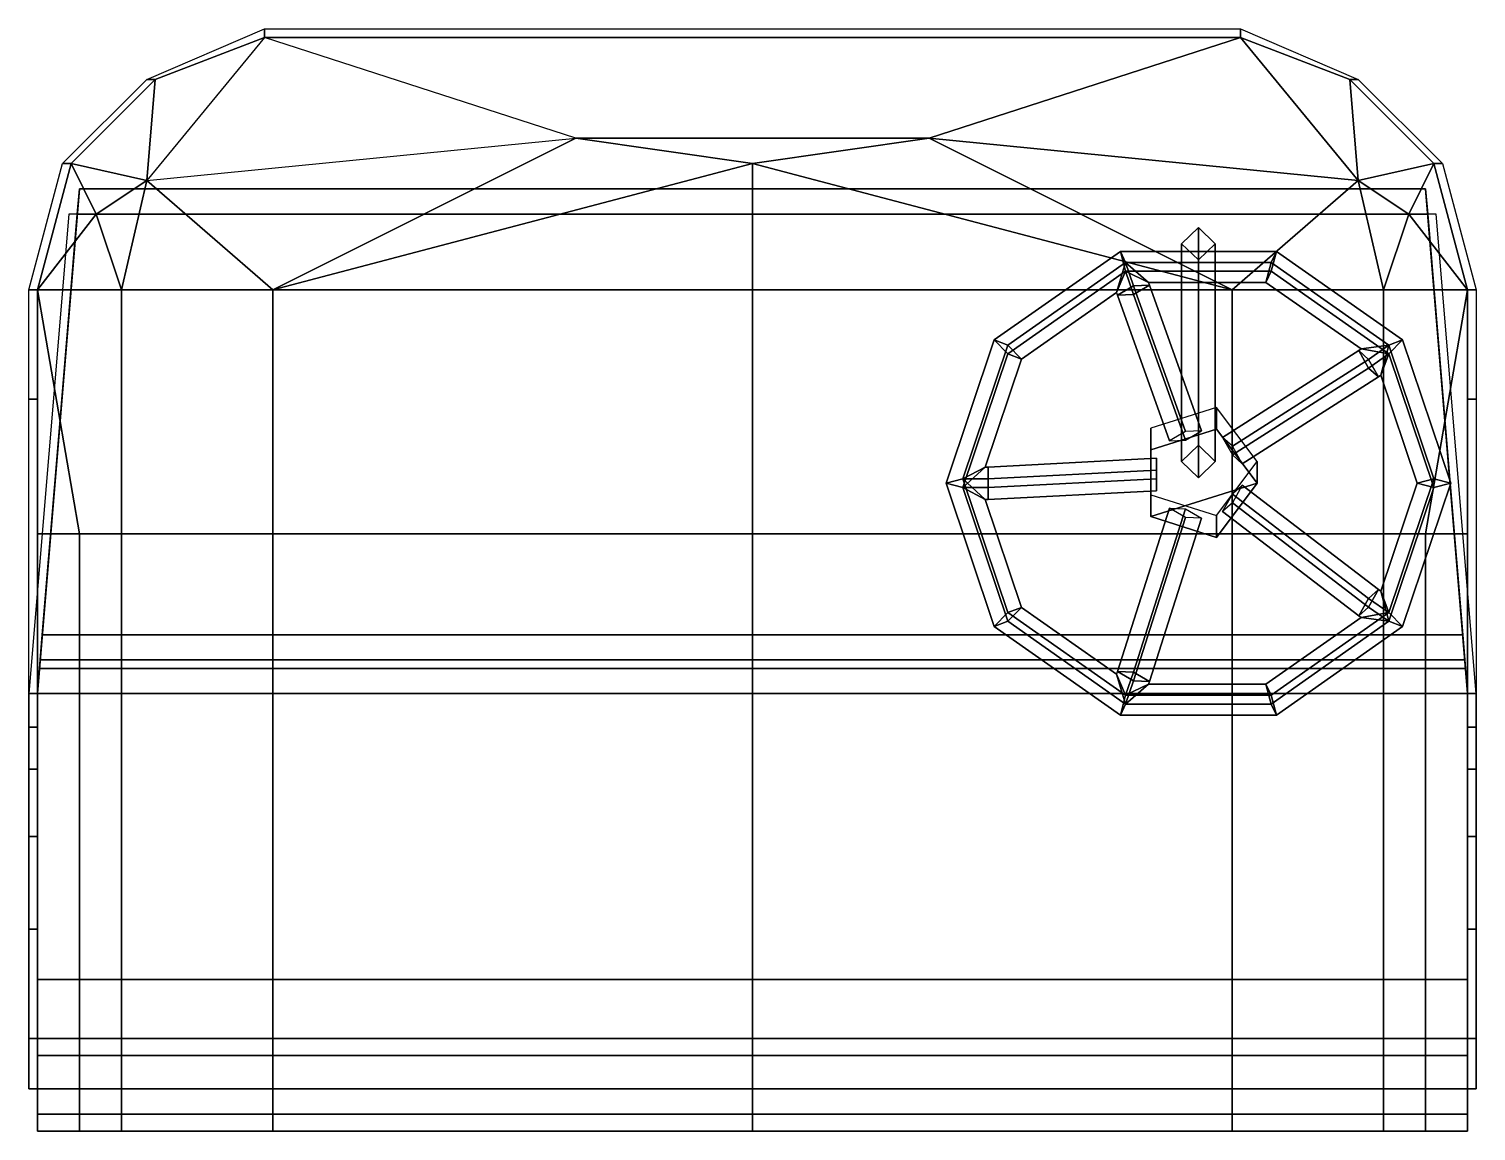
# Model space of a CAD drawing. Extents: x -0.86 to 0.86, y -0.04 to 1.27.
import ezdxf

# ---------------------------------------------------------------- set-up
doc = ezdxf.new("R2010")
doc.units = 0
doc.layers.add('INTERNALS', color=3, linetype='CONTINUOUS')

msp = doc.modelspace()

# ---------------------------------------------------------------- linework, layer by layer
at = {"layer": 'INTERNALS'}
for points in [[(-0.72, 1.21, 2.5), (-0.58, 1.27, 2.5), (-0.58, 1.26, 2.5), (-0.71, 1.21, 2.5)], [(-0.58, 1.26, 2.5), (-0.72, 1.09, 2.66), (-0.71, 1.21, 2.5)], [(-0.58, 1.27, 2.5), (0.58, 1.27, 2.5), (0.58, 1.26, 2.5), (-0.58, 1.26, 2.5)], [(0.21, 1.14, 2.66), (-0.21, 1.14, 2.66), (-0.58, 1.26, 2.5), (0.58, 1.26, 2.5)], [(0.72, 1.09, 2.66), (0.21, 1.14, 2.66), (0.58, 1.26, 2.5)], [(0.58, 1.27, 2.5), (0.72, 1.21, 2.5), (0.71, 1.21, 2.5), (0.58, 1.26, 2.5)], [(0.72, 1.09, 2.66), (0.58, 1.26, 2.5), (0.71, 1.21, 2.5)], [(-0.82, 1.11, 2.5), (-0.72, 1.21, 2.5), (-0.71, 1.21, 2.5), (-0.81, 1.11, 2.5)], [(-0.71, 1.21, 2.5), (-0.72, 1.09, 2.66), (-0.81, 1.11, 2.5)], [(0.72, 1.09, 2.66), (0.71, 1.21, 2.5), (0.81, 1.11, 2.5)], [(0.72, 1.21, 2.5), (0.82, 1.11, 2.5), (0.81, 1.11, 2.5), (0.71, 1.21, 2.5)], [(-0.21, 1.14, 2.66), (-0.57, 0.96, 2.73), (-0.72, 1.09, 2.66), (-0.21, 1.14, 2.66)], [(-0.57, 0.96, 2.73), (-0.21, 1.14, 2.66), (-0.21, 1.14, 2.66), (0, 1.11, 2.71)], [(-0.21, 1.14, 2.66), (-0.21, 1.14, 2.66), (0.21, 1.14, 2.66), (0, 1.11, 2.71)], [(0, 1.11, 2.71), (0, 1.11, 2.71), (0.21, 1.14, 2.66), (0.57, 0.96, 2.73)], [(0.72, 1.09, 2.66), (0.72, 1.09, 2.66), (0.57, 0.96, 2.73), (0.21, 1.14, 2.66)], [(-0.86, 0.96, 2.5), (-0.82, 1.11, 2.5), (-0.81, 1.11, 2.5), (-0.85, 0.96, 2.5)], [(-0.81, 1.11, 2.5), (-0.78, 1.05, 2.66), (-0.85, 0.96, 2.5), (-0.81, 1.11, 2.5)], [(-0.81, 1.11, 2.5), (-0.72, 1.09, 2.66), (-0.78, 1.05, 2.66), (-0.81, 1.11, 2.5)], [(0, 0.96, 2.75), (-0.57, 0.96, 2.73), (-0.57, 0.96, 2.73), (0, 1.11, 2.71)], [(0, 1.11, 2.71), (0.57, 0.96, 2.73), (0.57, 0.96, 2.73), (0, 0.96, 2.75)], [(0.78, 1.05, 2.66), (0.72, 1.09, 2.66), (0.81, 1.11, 2.5), (0.78, 1.05, 2.66)], [(0.85, 0.96, 2.5), (0.78, 1.05, 2.66), (0.81, 1.11, 2.5), (0.85, 0.96, 2.5)], [(0.82, 1.11, 2.5), (0.86, 0.96, 2.5), (0.85, 0.96, 2.5), (0.81, 1.11, 2.5)], [(-0.75, 0.96, 2.7), (-0.78, 1.05, 2.66), (-0.72, 1.09, 2.66), (-0.75, 0.96, 2.7)], [(-0.57, 0.96, 2.73), (-0.75, 0.96, 2.7), (-0.72, 1.09, 2.66), (-0.57, 0.96, 2.73)], [(0.72, 1.09, 2.66), (0.72, 1.09, 2.66), (0.75, 0.96, 2.7), (0.57, 0.96, 2.73)], [(0.72, 1.09, 2.66), (0.72, 1.09, 2.66), (0.78, 1.05, 2.66), (0.75, 0.96, 2.7)], [(-0.8442, 0.55, 1.53), (-0.8, 1.08, 1.67), (-0.8, 1.08, 1.67), (-0.85, 0.48, 1.59)], [(-0.85, 0.48, 1.59), (-0.8, 1.08, 1.67), (-0.8, 1.08, 1.67), (-0.85, 0.48, 1.67)], [(-0.8475, 0.51, 0.96), (-0.8, 1.08, 0.96), (-0.8, 1.08, 1.67), (-0.8467, 0.52, 1.41)], [(0.8, 1.08, 0.96), (-0.8, 1.08, 0.96), (-0.8475, 0.51, 0.96), (0.8475, 0.51, 0.96)], [(-0.8467, 0.52, 1.41), (-0.8, 1.08, 1.67), (-0.8, 1.08, 1.67), (-0.8442, 0.55, 1.5)], [(-0.8442, 0.55, 1.5), (-0.8, 1.08, 1.67), (-0.8, 1.08, 1.67), (-0.8442, 0.55, 1.53)], [(-0.8, 1.08, 1.67), (0.8, 1.08, 1.67), (0.8025, 1.05, 1.67), (-0.8025, 1.05, 1.67)], [(-0.8, 1.08, 0.96), (0.8, 1.08, 0.96), (0.8, 1.08, 1.67), (-0.8, 1.08, 1.67)], [(0.8467, 0.52, 1.41), (0.8, 1.08, 1.67), (0.8, 1.08, 0.96), (0.8475, 0.51, 0.96)], [(0.8442, 0.55, 1.5), (0.8, 1.08, 1.67), (0.8, 1.08, 1.67), (0.8467, 0.52, 1.41)], [(0.8442, 0.55, 1.53), (0.8, 1.08, 1.67), (0.8, 1.08, 1.67), (0.8442, 0.55, 1.5)], [(0.85, 0.48, 1.59), (0.8, 1.08, 1.67), (0.8, 1.08, 1.67), (0.8442, 0.55, 1.53)], [(0.85, 0.48, 1.67), (0.8, 1.08, 1.67), (0.8, 1.08, 1.67), (0.85, 0.48, 1.59)], [(-0.85, 0.48, 1.67), (-0.8025, 1.05, 1.67), (-0.8125, 1.05, 1.67), (-0.86, 0.48, 1.67)], [(-0.75, 0.96, 2.7), (-0.85, 0.96, 2.66), (-0.78, 1.05, 2.66), (-0.75, 0.96, 2.7)], [(-0.78, 1.05, 2.66), (-0.85, 0.96, 2.66), (-0.85, 0.96, 2.5), (-0.78, 1.05, 2.66)], [(-0.8025, 1.05, 1.67), (0.8025, 1.05, 1.67), (0.8025, 1.05, 1.94), (-0.8025, 1.05, 1.94)], [(0.78, 1.05, 2.66), (0.78, 1.05, 2.66), (0.85, 0.96, 2.66), (0.75, 0.96, 2.7)], [(0.85, 0.96, 2.66), (0.78, 1.05, 2.66), (0.85, 0.96, 2.5), (0.85, 0.96, 2.66)], [(0.86, 0.48, 1.67), (0.8125, 1.05, 1.67), (0.8025, 1.05, 1.67), (0.85, 0.48, 1.67)], [(0.53, 1.034, 0.8727), (0.51, 1.0147, 0.8675), (0.51, 0.7559, 1.8334), (0.53, 0.7752, 1.8386)], [(0.55, 1.0147, 0.8675), (0.53, 1.034, 0.8727), (0.53, 0.7752, 1.8386), (0.55, 0.7559, 1.8334)], [(0.3035, 0.8941, 1.9533), (0.2873, 0.9003, 1.9756), (0.4373, 1.0056, 2.0038), (0.4435, 0.9924, 1.9796)], [(0.2873, 0.9003, 1.9756), (0.3035, 0.8838, 1.9919), (0.4435, 0.982, 2.0182), (0.4373, 1.0056, 2.0038)], [(0.4435, 0.9924, 1.9796), (0.4373, 1.0056, 2.0038), (0.6227, 1.0056, 2.0038), (0.6165, 0.9924, 1.9796)], [(0.4373, 1.0056, 2.0038), (0.4435, 0.982, 2.0182), (0.6165, 0.982, 2.0182), (0.6227, 1.0056, 2.0038)], [(0.51, 1.0147, 0.8675), (0.53, 0.9954, 0.8623), (0.53, 0.7366, 1.8282), (0.51, 0.7559, 1.8334)], [(0.53, 0.9954, 0.8623), (0.55, 1.0147, 0.8675), (0.55, 0.7559, 1.8334), (0.53, 0.7366, 1.8282)], [(0.6165, 0.9924, 1.9796), (0.6227, 1.0056, 2.0038), (0.7727, 0.9003, 1.9756), (0.7565, 0.8941, 1.9533)], [(0.6227, 1.0056, 2.0038), (0.6165, 0.982, 2.0182), (0.7565, 0.8838, 1.9919), (0.7727, 0.9003, 1.9756)], [(0.3197, 0.8776, 1.9696), (0.3035, 0.8941, 1.9533), (0.4435, 0.9924, 1.9796), (0.4326, 0.9569, 1.9908)], [(0.3035, 0.8838, 1.9919), (0.3197, 0.8776, 1.9696), (0.4326, 0.9569, 1.9908), (0.4435, 0.982, 2.0182)], [(0.4527, 0.9648, 1.9722), (0.4337, 0.9537, 1.9899), (0.4326, 0.9569, 1.9908), (0.4435, 0.9924, 1.9796)], [(0.4337, 0.9537, 1.9899), (0.4527, 0.9545, 2.0109), (0.4435, 0.982, 2.0182), (0.4326, 0.9569, 1.9908)], [(0.4707, 0.9688, 1.994), (0.4435, 0.9924, 1.9796), (0.6165, 0.9924, 1.9796), (0.6103, 0.9688, 1.994)], [(0.4718, 0.9656, 1.9931), (0.4527, 0.9648, 1.9722), (0.4435, 0.9924, 1.9796), (0.4707, 0.9688, 1.994)], [(0.4435, 0.982, 2.0182), (0.4707, 0.9688, 1.994), (0.6103, 0.9688, 1.994), (0.6165, 0.982, 2.0182)], [(0.4527, 0.9545, 2.0109), (0.4718, 0.9656, 1.9931), (0.4707, 0.9688, 1.994), (0.4435, 0.982, 2.0182)], [(0.6103, 0.9688, 1.994), (0.6165, 0.9924, 1.9796), (0.7565, 0.8941, 1.9533), (0.7233, 0.8896, 1.9728)], [(0.6165, 0.982, 2.0182), (0.6103, 0.9688, 1.994), (0.7233, 0.8896, 1.9728), (0.7565, 0.8838, 1.9919)], [(0.5145, 0.7915, 1.8844), (0.4955, 0.7803, 1.9021), (0.4337, 0.9537, 1.9899), (0.4527, 0.9648, 1.9722)], [(0.5336, 0.7923, 1.9053), (0.5145, 0.7915, 1.8844), (0.4527, 0.9648, 1.9722), (0.4718, 0.9656, 1.9931)], [(0.5145, 0.7811, 1.923), (0.5336, 0.7923, 1.9053), (0.4718, 0.9656, 1.9931), (0.4527, 0.9545, 2.0109)], [(-0.86, 0.83, 2.5), (-0.86, 0.96, 2.5), (-0.85, 0.96, 2.5), (-0.85, 0.83, 2.5)], [(-0.8, 0.67, 2.72), (-0.85, 0.67, 2.66), (-0.85, 0.96, 2.66)], [(-0.75, 0.67, 2.75), (-0.8, 0.67, 2.72), (-0.85, 0.96, 2.66), (-0.75, 0.96, 2.7)], [(-0.85, 0.67, 2.66), (-0.85, 0.39, 2.61), (-0.85, 0.83, 2.5), (-0.85, 0.96, 2.66)], [(-0.85, 0.96, 2.66), (-0.85, 0.83, 2.5), (-0.85, 0.96, 2.5), (-0.85, 0.96, 2.66)], [(-0.57, 0.67, 2.78), (-0.75, 0.67, 2.75), (-0.75, 0.96, 2.7), (-0.57, 0.96, 2.73)], [(0, 0.67, 2.8), (-0.57, 0.67, 2.78), (-0.57, 0.96, 2.73), (0, 0.96, 2.75)], [(0, 0.96, 2.75), (0.57, 0.96, 2.73), (0.57, 0.67, 2.78), (0, 0.67, 2.8)], [(0.4955, 0.7803, 1.9021), (0.5145, 0.7811, 1.923), (0.4527, 0.9545, 2.0109), (0.4337, 0.9537, 1.9899)], [(0.57, 0.96, 2.73), (0.75, 0.96, 2.7), (0.75, 0.67, 2.75), (0.57, 0.67, 2.78)], [(0.75, 0.96, 2.7), (0.85, 0.96, 2.66), (0.8, 0.67, 2.72), (0.75, 0.67, 2.75)], [(0.85, 0.96, 2.66), (0.85, 0.96, 2.66), (0.85, 0.67, 2.66), (0.8, 0.67, 2.72)], [(0.85, 0.96, 2.66), (0.85, 0.83, 2.5), (0.85, 0.39, 2.61), (0.85, 0.67, 2.66)], [(0.85, 0.96, 2.66), (0.85, 0.96, 2.5), (0.85, 0.83, 2.5), (0.85, 0.96, 2.66)], [(0.86, 0.96, 2.5), (0.86, 0.83, 2.5), (0.85, 0.83, 2.5), (0.85, 0.96, 2.5)], [(0.23, 0.73, 1.93), (0.25, 0.7248, 1.9493), (0.3035, 0.8838, 1.9919), (0.2873, 0.9003, 1.9756)], [(0.25, 0.7352, 1.9107), (0.23, 0.73, 1.93), (0.2873, 0.9003, 1.9756), (0.3035, 0.8941, 1.9533)], [(0.7565, 0.8941, 1.9533), (0.7727, 0.9003, 1.9756), (0.83, 0.73, 1.93), (0.81, 0.7352, 1.9107)], [(0.7727, 0.9003, 1.9756), (0.7565, 0.8838, 1.9919), (0.81, 0.7248, 1.9493), (0.83, 0.73, 1.93)], [(0.2765, 0.7493, 1.9352), (0.25, 0.7352, 1.9107), (0.3035, 0.8941, 1.9533), (0.3197, 0.8776, 1.9696)], [(0.25, 0.7248, 1.9493), (0.2765, 0.7493, 1.9352), (0.3197, 0.8776, 1.9696), (0.3035, 0.8838, 1.9919)], [(0.5705, 0.7739, 1.8797), (0.5587, 0.7844, 1.9032), (0.7205, 0.8876, 1.9722), (0.7323, 0.8771, 1.9487)], [(0.5587, 0.7844, 1.9032), (0.5705, 0.7636, 1.9183), (0.7323, 0.8668, 1.9874), (0.7205, 0.8876, 1.9722)], [(0.7323, 0.8771, 1.9487), (0.7205, 0.8876, 1.9722), (0.7233, 0.8896, 1.9728), (0.7565, 0.8941, 1.9533)], [(0.7205, 0.8876, 1.9722), (0.7323, 0.8668, 1.9874), (0.7565, 0.8838, 1.9919), (0.7233, 0.8896, 1.9728)], [(0.744, 0.8563, 1.9638), (0.7323, 0.8771, 1.9487), (0.7565, 0.8941, 1.9533), (0.7468, 0.8583, 1.9644)], [(0.7323, 0.8668, 1.9874), (0.744, 0.8563, 1.9638), (0.7468, 0.8583, 1.9644), (0.7565, 0.8838, 1.9919)], [(0.7468, 0.8583, 1.9644), (0.7565, 0.8941, 1.9533), (0.81, 0.7352, 1.9107), (0.79, 0.73, 1.93)], [(0.7565, 0.8838, 1.9919), (0.7468, 0.8583, 1.9644), (0.79, 0.73, 1.93), (0.81, 0.7248, 1.9493)], [(0.5822, 0.7531, 1.8948), (0.5705, 0.7739, 1.8797), (0.7323, 0.8771, 1.9487), (0.744, 0.8563, 1.9638)], [(0.5705, 0.7636, 1.9183), (0.5822, 0.7531, 1.8948), (0.744, 0.8563, 1.9638), (0.7323, 0.8668, 1.9874)], [(-0.86, 0.39, 2.61), (-0.86, 0.83, 2.5), (-0.85, 0.83, 2.5), (-0.85, 0.39, 2.61)], [(0.86, 0.83, 2.5), (0.86, 0.39, 2.61), (0.85, 0.39, 2.61), (0.85, 0.83, 2.5)], [(0.5516, 0.8202, 1.8506), (0.4734, 0.7956, 1.8441), (0.4734, 0.7697, 1.9406), (0.5516, 0.7943, 1.9472)], [(0.6, 0.7559, 1.8334), (0.5516, 0.8202, 1.8506), (0.5516, 0.7943, 1.9472), (0.6, 0.73, 1.93)], [(0.4734, 0.7956, 1.8441), (0.4734, 0.7161, 1.8228), (0.4734, 0.6903, 1.9194), (0.4734, 0.7697, 1.9406)], [(0.5516, 0.7943, 1.9472), (0.4734, 0.7697, 1.9406), (0.4734, 0.6903, 1.9194), (0.6, 0.73, 1.93)], [(0.48, 0.7352, 1.9107), (0.48, 0.7597, 1.8965), (0.28, 0.7493, 1.9352), (0.28, 0.7248, 1.9493)], [(0.48, 0.7597, 1.8965), (0.48, 0.7455, 1.872), (0.28, 0.7352, 1.9107), (0.28, 0.7493, 1.9352)], [(0.28, 0.7248, 1.9493), (0.28, 0.7493, 1.9352), (0.2765, 0.7493, 1.9352), (0.25, 0.7248, 1.9493)], [(0.28, 0.7493, 1.9352), (0.28, 0.7352, 1.9107), (0.25, 0.7352, 1.9107), (0.2765, 0.7493, 1.9352)], [(0.48, 0.7455, 1.872), (0.48, 0.721, 1.8862), (0.28, 0.7107, 1.9248), (0.28, 0.7352, 1.9107)], [(0.5516, 0.6916, 1.8162), (0.6, 0.7559, 1.8334), (0.6, 0.73, 1.93), (0.5516, 0.6657, 1.9128)], [(0.3035, 0.5762, 1.8681), (0.2873, 0.5597, 1.8844), (0.23, 0.73, 1.93), (0.25, 0.7352, 1.9107)], [(0.2873, 0.5597, 1.8844), (0.3035, 0.5659, 1.9067), (0.25, 0.7248, 1.9493), (0.23, 0.73, 1.93)], [(0.3197, 0.5824, 1.8904), (0.3035, 0.5762, 1.8681), (0.25, 0.7352, 1.9107), (0.2765, 0.7107, 1.9248)], [(0.28, 0.7352, 1.9107), (0.28, 0.7107, 1.9248), (0.2765, 0.7107, 1.9248), (0.25, 0.7352, 1.9107)], [(0.3035, 0.5659, 1.9067), (0.3197, 0.5824, 1.8904), (0.2765, 0.7107, 1.9248), (0.25, 0.7248, 1.9493)], [(0.28, 0.7107, 1.9248), (0.28, 0.7248, 1.9493), (0.25, 0.7248, 1.9493), (0.2765, 0.7107, 1.9248)], [(0.48, 0.721, 1.8862), (0.48, 0.7352, 1.9107), (0.28, 0.7248, 1.9493), (0.28, 0.7107, 1.9248)], [(0.6, 0.73, 1.93), (0.4734, 0.6903, 1.9194), (0.5516, 0.6657, 1.9128)], [(0.5705, 0.7171, 1.8644), (0.5822, 0.7276, 1.8879), (0.744, 0.6037, 1.8962), (0.7323, 0.5932, 1.8726)], [(0.5822, 0.7276, 1.8879), (0.5705, 0.7068, 1.9031), (0.7323, 0.5829, 1.9113), (0.744, 0.6037, 1.8962)], [(0.79, 0.73, 1.93), (0.81, 0.7352, 1.9107), (0.7565, 0.5762, 1.8681), (0.7468, 0.6017, 1.8956)], [(0.81, 0.7248, 1.9493), (0.79, 0.73, 1.93), (0.7468, 0.6017, 1.8956), (0.7565, 0.5659, 1.9067)], [(0.81, 0.7352, 1.9107), (0.83, 0.73, 1.93), (0.7727, 0.5597, 1.8844), (0.7565, 0.5762, 1.8681)], [(0.83, 0.73, 1.93), (0.81, 0.7248, 1.9493), (0.7565, 0.5659, 1.9067), (0.7727, 0.5597, 1.8844)], [(0.4734, 0.7161, 1.8228), (0.5516, 0.6916, 1.8162), (0.5516, 0.6657, 1.9128), (0.4734, 0.6903, 1.9194)], [(0.5587, 0.6963, 1.8796), (0.5705, 0.7171, 1.8644), (0.7323, 0.5932, 1.8726), (0.7205, 0.5724, 1.8878)], [(0.5705, 0.7068, 1.9031), (0.5587, 0.6963, 1.8796), (0.7205, 0.5724, 1.8878), (0.7323, 0.5829, 1.9113)], [(0.4955, 0.7004, 1.8807), (0.5145, 0.6996, 1.8597), (0.4527, 0.5055, 1.8491), (0.4337, 0.5063, 1.8701)], [(0.5145, 0.6892, 1.8984), (0.4955, 0.7004, 1.8807), (0.4337, 0.5063, 1.8701), (0.4527, 0.4952, 1.8878)], [(0.5145, 0.6996, 1.8597), (0.5336, 0.6885, 1.8775), (0.4718, 0.4944, 1.8669), (0.4527, 0.5055, 1.8491)], [(0.5336, 0.6885, 1.8775), (0.5145, 0.6892, 1.8984), (0.4527, 0.4952, 1.8878), (0.4718, 0.4944, 1.8669)], [(-0.8, -0.04, 2.72), (-0.85, -0.04, 2.66), (-0.85, 0.67, 2.66), (-0.8, 0.67, 2.72)], [(-0.85, -0.04, 2.66), (-0.85, 0.31, 2.61), (-0.85, 0.39, 2.61), (-0.85, 0.67, 2.66)], [(-0.75, -0.04, 2.75), (-0.8, -0.04, 2.72), (-0.8, 0.67, 2.72), (-0.75, 0.67, 2.75)], [(-0.57, -0.04, 2.78), (-0.75, -0.04, 2.75), (-0.75, 0.67, 2.75), (-0.57, 0.67, 2.78)], [(0, -0.04, 2.8), (-0.57, -0.04, 2.78), (-0.57, 0.67, 2.78), (0, 0.67, 2.8)], [(0, 0.67, 2.8), (0.57, 0.67, 2.78), (0.57, -0.04, 2.78), (0, -0.04, 2.8)], [(0.57, 0.67, 2.78), (0.75, 0.67, 2.75), (0.75, -0.04, 2.75), (0.57, -0.04, 2.78)], [(0.75, 0.67, 2.75), (0.8, 0.67, 2.72), (0.8, -0.04, 2.72), (0.75, -0.04, 2.75)], [(0.8, 0.67, 2.72), (0.85, 0.67, 2.66), (0.85, -0.04, 2.66), (0.8, -0.04, 2.72)], [(0.85, 0.67, 2.66), (0.85, 0.39, 2.61), (0.85, 0.31, 2.61), (0.85, -0.04, 2.66)], [(0.7323, 0.5932, 1.8726), (0.744, 0.6037, 1.8962), (0.7468, 0.6017, 1.8956), (0.7565, 0.5762, 1.8681)], [(0.744, 0.6037, 1.8962), (0.7323, 0.5829, 1.9113), (0.7565, 0.5659, 1.9067), (0.7468, 0.6017, 1.8956)], [(0.7205, 0.5724, 1.8878), (0.7323, 0.5932, 1.8726), (0.7565, 0.5762, 1.8681), (0.7233, 0.5704, 1.8872)], [(0.4435, 0.478, 1.8418), (0.4373, 0.4544, 1.8562), (0.2873, 0.5597, 1.8844), (0.3035, 0.5762, 1.8681)], [(0.4326, 0.5031, 1.8692), (0.4435, 0.478, 1.8418), (0.3035, 0.5762, 1.8681), (0.3197, 0.5824, 1.8904)], [(0.4435, 0.4676, 1.8804), (0.4326, 0.5031, 1.8692), (0.3197, 0.5824, 1.8904), (0.3035, 0.5659, 1.9067)], [(0.7233, 0.5704, 1.8872), (0.7565, 0.5762, 1.8681), (0.6165, 0.478, 1.8418), (0.6103, 0.4912, 1.866)], [(0.7565, 0.5659, 1.9067), (0.7233, 0.5704, 1.8872), (0.6103, 0.4912, 1.866), (0.6165, 0.4676, 1.8804)], [(0.7565, 0.5762, 1.8681), (0.7727, 0.5597, 1.8844), (0.6227, 0.4544, 1.8562), (0.6165, 0.478, 1.8418)], [(0.7323, 0.5829, 1.9113), (0.7205, 0.5724, 1.8878), (0.7233, 0.5704, 1.8872), (0.7565, 0.5659, 1.9067)], [(0.4373, 0.4544, 1.8562), (0.4435, 0.4676, 1.8804), (0.3035, 0.5659, 1.9067), (0.2873, 0.5597, 1.8844)], [(0.7727, 0.5597, 1.8844), (0.7565, 0.5659, 1.9067), (0.6165, 0.4676, 1.8804), (0.6227, 0.4544, 1.8562)], [(0.8442, 0.55, 1.53), (-0.8442, 0.55, 1.53), (-0.85, 0.48, 1.59), (0.85, 0.48, 1.59)], [(0.8467, 0.52, 1.41), (-0.8467, 0.52, 1.41), (-0.8442, 0.55, 1.5), (0.8442, 0.55, 1.5)], [(0.8442, 0.55, 1.5), (-0.8442, 0.55, 1.5), (-0.8442, 0.55, 1.53), (0.8442, 0.55, 1.53)], [(0.8475, 0.51, 0.96), (-0.8475, 0.51, 0.96), (-0.8467, 0.52, 1.41), (0.8467, 0.52, 1.41)], [(0.4337, 0.5063, 1.8701), (0.4527, 0.5055, 1.8491), (0.4435, 0.478, 1.8418), (0.4326, 0.5031, 1.8692)], [(0.4527, 0.4952, 1.8878), (0.4337, 0.5063, 1.8701), (0.4326, 0.5031, 1.8692), (0.4435, 0.4676, 1.8804)], [(0.4527, 0.5055, 1.8491), (0.4718, 0.4944, 1.8669), (0.4707, 0.4912, 1.866), (0.4435, 0.478, 1.8418)], [(0.4718, 0.4944, 1.8669), (0.4527, 0.4952, 1.8878), (0.4435, 0.4676, 1.8804), (0.4707, 0.4912, 1.866)], [(0.6103, 0.4912, 1.866), (0.6165, 0.478, 1.8418), (0.4435, 0.478, 1.8418), (0.4707, 0.4912, 1.866)], [(0.6165, 0.4676, 1.8804), (0.6103, 0.4912, 1.866), (0.4707, 0.4912, 1.866), (0.4435, 0.4676, 1.8804)], [(-0.85, 0.48, 1.73), (-0.85, 0.48, 1.67), (-0.86, 0.48, 1.67), (-0.86, 0.48, 1.73)], [(-0.85, 0.44, 1.77), (-0.85, 0.48, 1.73), (-0.86, 0.48, 1.73), (-0.86, 0.44, 1.77)], [(-0.85, 0.48, 1.67), (-0.85, 0.48, 1.73), (-0.85, 0.44, 1.77), (-0.85, 0.07, 1.77)], [(-0.85, 0.48, 1.59), (-0.85, 0.48, 1.67), (-0.85, 0.07, 1.77), (-0.85, 0.14, 1.54)], [(0.85, 0.48, 1.59), (-0.85, 0.48, 1.59), (-0.85, 0.14, 1.54), (0.85, 0.14, 1.54)], [(0.6165, 0.478, 1.8418), (0.6227, 0.4544, 1.8562), (0.4373, 0.4544, 1.8562), (0.4435, 0.478, 1.8418)], [(0.6227, 0.4544, 1.8562), (0.6165, 0.4676, 1.8804), (0.4435, 0.4676, 1.8804), (0.4373, 0.4544, 1.8562)], [(0.86, 0.44, 1.77), (0.86, 0.48, 1.73), (0.85, 0.48, 1.73), (0.85, 0.44, 1.77)], [(0.86, 0.48, 1.73), (0.86, 0.48, 1.67), (0.85, 0.48, 1.67), (0.85, 0.48, 1.73)], [(0.85, 0.07, 1.77), (0.85, 0.44, 1.77), (0.85, 0.48, 1.73), (0.85, 0.48, 1.67)], [(0.85, 0.07, 1.72), (0.85, 0.48, 1.67), (0.85, 0.48, 1.59), (0.85, 0.14, 1.54)], [(0.85, 0.07, 1.77), (0.85, 0.48, 1.67), (0.85, 0.48, 1.67), (0.85, 0.07, 1.72)], [(-0.85, 0.01, 1.77), (-0.85, 0.44, 1.77), (-0.86, 0.44, 1.77), (-0.86, 0.01, 1.77)], [(0.86, 0.01, 1.77), (0.86, 0.44, 1.77), (0.85, 0.44, 1.77), (0.85, 0.01, 1.77)], [(-0.86, 0.31, 2.61), (-0.86, 0.39, 2.61), (-0.85, 0.39, 2.61), (-0.85, 0.31, 2.61)], [(0.86, 0.39, 2.61), (0.86, 0.31, 2.61), (0.85, 0.31, 2.61), (0.85, 0.39, 2.61)], [(-0.86, 0.2, 2.57), (-0.86, 0.31, 2.61), (-0.85, 0.31, 2.61), (-0.85, 0.2, 2.57)], [(-0.85, -0.04, 2.66), (-0.85, -0.04, 2.66), (-0.85, 0.2, 2.57), (-0.85, 0.31, 2.61)], [(0.86, 0.31, 2.61), (0.86, 0.2, 2.57), (0.85, 0.2, 2.57), (0.85, 0.31, 2.61)], [(-0.86, 0.07, 2.46), (-0.86, 0.2, 2.57), (-0.85, 0.2, 2.57), (-0.85, 0.07, 2.46)], [(-0.85, -0.04, 2.66), (-0.85, -0.04, 2.66), (-0.85, 0.07, 2.46), (-0.85, 0.2, 2.57)], [(0.85, 0.2, 2.57), (0.85, 0.07, 2.46), (0.85, -0.04, 2.66)], [(0.86, 0.2, 2.57), (0.86, 0.07, 2.46), (0.85, 0.07, 2.46), (0.85, 0.2, 2.57)], [(0.85, 0.14, 1.54), (-0.85, 0.14, 1.54), (-0.85, -0.02, 1.5), (0.85, -0.02, 1.5)], [(-0.85, 0.14, 1.54), (-0.85, 0.05, 1.61), (-0.85, 0.05, 1.61), (-0.85, -0.02, 1.5)], [(-0.85, 0.14, 1.54), (-0.85, 0.07, 1.72), (-0.85, 0.07, 1.72), (-0.85, 0.05, 1.61)], [(-0.85, 0.14, 1.54), (-0.85, 0.07, 1.77), (-0.85, 0.07, 1.77), (-0.85, 0.07, 1.72)], [(0.85, 0.05, 1.61), (0.85, 0.14, 1.54), (0.85, 0.14, 1.54), (0.85, -0.02, 1.5)], [(0.85, 0.07, 1.72), (0.85, 0.14, 1.54), (0.85, 0.14, 1.54), (0.85, 0.05, 1.61)], [(-0.86, 0.01, 2.34), (-0.86, 0.07, 2.46), (-0.85, 0.07, 2.46), (-0.85, 0.01, 2.34)], [(-0.85, -0.04, 2.66), (-0.85, -0.04, 2.66), (-0.85, 0.01, 2.34), (-0.85, 0.07, 2.46)], [(0.85, 0.05, 1.61), (-0.85, 0.05, 1.61), (-0.85, 0.07, 1.72), (0.85, 0.07, 1.72)], [(0.85, 0.07, 1.72), (-0.85, 0.07, 1.72), (-0.85, 0.07, 1.83), (0.85, 0.07, 1.83)], [(0.85, 0.07, 1.83), (-0.85, 0.07, 1.83), (-0.85, 0.01, 2), (0.85, 0.01, 2)], [(-0.85, 0.07, 1.77), (-0.85, 0.01, 1.77), (-0.85, 0.01, 2), (-0.85, 0.07, 1.83)], [(0.85, 0.07, 2.46), (0.85, 0.01, 2.34), (0.85, -0.04, 2.66)], [(0.86, 0.07, 2.46), (0.86, 0.01, 2.34), (0.85, 0.01, 2.34), (0.85, 0.07, 2.46)], [(0.85, 0.07, 1.77), (0.85, 0.07, 1.83), (0.85, 0.01, 2), (0.85, 0.01, 1.77)], [(0.85, -0.02, 1.5), (-0.85, -0.02, 1.5), (-0.85, 0.05, 1.61), (0.85, 0.05, 1.61)], [(-0.86, 0.01, 1.77), (-0.86, 0.01, 2.34), (-0.85, 0.01, 2.34), (-0.85, 0.01, 1.77)], [(0.85, 0.01, 2), (-0.85, 0.01, 2), (-0.85, -0.04, 2), (0.85, -0.04, 2)], [(-0.85, 0.01, 2), (-0.85, 0.01, 2.34), (-0.85, -0.04, 2.66), (-0.85, -0.04, 2)], [(0.86, 0.01, 2.34), (0.86, 0.01, 1.77), (0.85, 0.01, 1.77), (0.85, 0.01, 2.34)], [(0.85, 0.01, 2.34), (0.85, 0.01, 2), (0.85, -0.04, 2), (0.85, -0.04, 2.66)], [(0.85, -0.04, 2), (-0.85, -0.04, 2), (-0.21, -0.04, 2.25), (0.21, -0.04, 2.25)], [(-0.21, -0.04, 2.25), (-0.85, -0.04, 2), (-0.85, -0.04, 2), (-0.23, -0.04, 2.27)], [(-0.23, -0.04, 2.27), (-0.85, -0.04, 2), (-0.85, -0.04, 2.66), (-0.8, -0.04, 2.72)], [(-0.23, -0.04, 2.41), (-0.23, -0.04, 2.27), (-0.8, -0.04, 2.72), (-0.75, -0.04, 2.75)], [(-0.21, -0.04, 2.43), (-0.23, -0.04, 2.41), (-0.75, -0.04, 2.75), (-0.57, -0.04, 2.78)], [(0.57, -0.04, 2.78), (-0.57, -0.04, 2.78), (-0.57, -0.04, 2.78), (0, -0.04, 2.8)], [(0.21, -0.04, 2.43), (-0.21, -0.04, 2.43), (-0.57, -0.04, 2.78), (0.57, -0.04, 2.78)], [(0.85, -0.04, 2), (0.21, -0.04, 2.25), (0.23, -0.04, 2.27), (0.85, -0.04, 2)], [(0.57, -0.04, 2.78), (0.75, -0.04, 2.75), (0.23, -0.04, 2.41), (0.21, -0.04, 2.43)], [(0.75, -0.04, 2.75), (0.8, -0.04, 2.72), (0.23, -0.04, 2.27), (0.23, -0.04, 2.41)], [(0.8, -0.04, 2.72), (0.85, -0.04, 2.66), (0.85, -0.04, 2), (0.23, -0.04, 2.27)]]:
    msp.add_3dface(points, dxfattribs=at)

doc.saveas('drawing.dxf')
